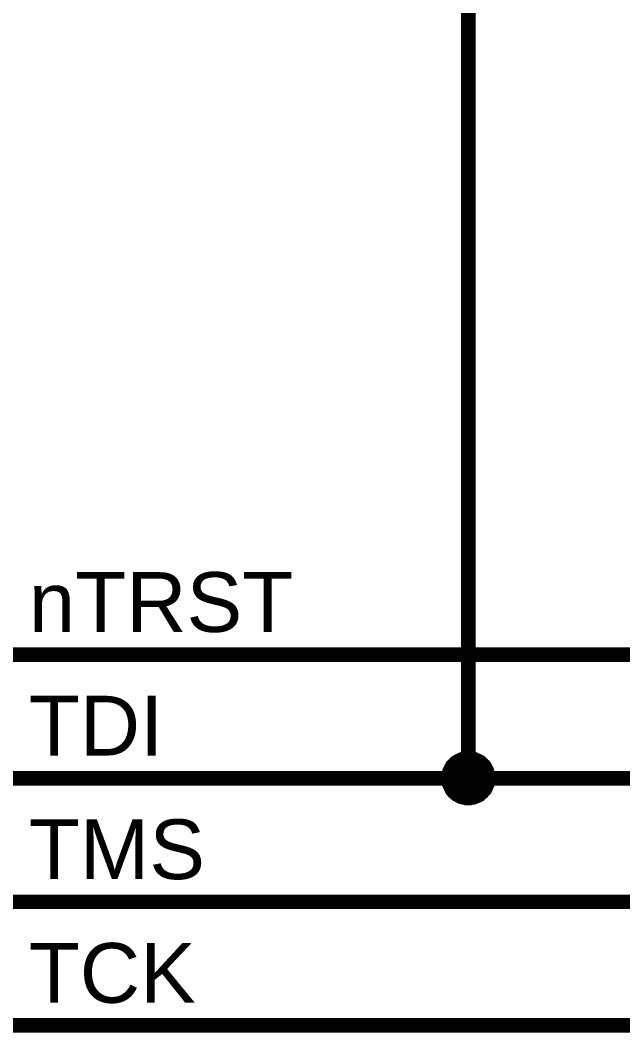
# Model space of a CAD drawing. Header units: millimetres. Extents: x 0 to 594, y 0 to 420.
# Drawn here: x 260.19 to 272.56, y 120.84 to 141.65 of the extents above; entities that cross this region are included whole.
import ezdxf

# ---------------------------------------------------------------- set-up
doc = ezdxf.new("R2010")
doc.units = ezdxf.units.MM
doc.layers.add('Sheet', color=255, linetype='Continuous')
doc.styles.get("Standard").update_dxf_attribs({"font": 'arial.ttf'})

msp = doc.modelspace()

# ---------------------------------------------------------------- linework, layer by layer
at = {"layer": 'Sheet', "color": 0}
for points, const_width in [([(269.389, 142.297), (269.389, 126.072)], 0.3), ([(296.989, 128.612), (258.383, 128.612), (251.387, 128.612)], 0.3), ([(268.881, 126.072), (268.881, 126.104), (268.881, 126.125), (268.892, 126.146), (268.892, 126.178), (268.892, 126.199), (268.902, 126.22), (268.913, 126.252), (268.923, 126.273), (268.934, 126.294), (268.945, 126.315), (268.955, 126.337), (268.966, 126.358), (268.976, 126.379), (268.998, 126.4), (269.008, 126.411), (269.029, 126.432), (269.05, 126.453), (269.061, 126.464), (269.082, 126.485), (269.103, 126.495), (269.125, 126.506), (269.146, 126.516), (269.167, 126.527), (269.188, 126.538), (269.209, 126.548), (269.241, 126.559), (269.262, 126.569), (269.283, 126.569), (269.315, 126.569), (269.336, 126.58), (269.357, 126.58), (269.389, 126.58)], 0.0991), ([(268.881, 126.072), (268.881, 126.104), (268.881, 126.125), (268.892, 126.146), (268.892, 126.178), (268.892, 126.199), (268.902, 126.22), (268.913, 126.252), (268.923, 126.273), (268.934, 126.294), (268.945, 126.315), (268.955, 126.337), (268.966, 126.358), (268.976, 126.379), (268.998, 126.4), (269.008, 126.411), (269.029, 126.432), (269.05, 126.453), (269.061, 126.464), (269.082, 126.485), (269.103, 126.495), (269.125, 126.506), (269.146, 126.516), (269.167, 126.527), (269.188, 126.538), (269.209, 126.548), (269.241, 126.559), (269.262, 126.569), (269.283, 126.569), (269.315, 126.569), (269.336, 126.58), (269.357, 126.58), (269.389, 126.58)], 0.0991), ([(268.881, 126.072), (268.881, 126.104), (268.881, 126.125), (268.892, 126.146), (268.892, 126.178), (268.892, 126.199), (268.902, 126.22), (268.913, 126.252), (268.923, 126.273), (268.934, 126.294), (268.945, 126.315), (268.955, 126.337), (268.966, 126.358), (268.976, 126.379), (268.998, 126.4), (269.008, 126.411), (269.029, 126.432), (269.05, 126.453), (269.061, 126.464), (269.082, 126.485), (269.103, 126.495), (269.125, 126.506), (269.146, 126.516), (269.167, 126.527), (269.188, 126.538), (269.209, 126.548), (269.241, 126.559), (269.262, 126.569), (269.283, 126.569), (269.315, 126.569), (269.336, 126.58), (269.357, 126.58), (269.389, 126.58)], 0.0991), ([(268.881, 126.072), (268.881, 126.104), (268.881, 126.125), (268.892, 126.146), (268.892, 126.178), (268.892, 126.199), (268.902, 126.22), (268.913, 126.252), (268.923, 126.273), (268.934, 126.294), (268.945, 126.315), (268.955, 126.337), (268.966, 126.358), (268.976, 126.379), (268.998, 126.4), (269.008, 126.411), (269.029, 126.432), (269.05, 126.453), (269.061, 126.464), (269.082, 126.485), (269.103, 126.495), (269.125, 126.506), (269.146, 126.516), (269.167, 126.527), (269.188, 126.538), (269.209, 126.548), (269.241, 126.559), (269.262, 126.569), (269.283, 126.569), (269.315, 126.569), (269.336, 126.58), (269.357, 126.58), (269.389, 126.58)], 0.0991), ([(268.881, 126.072), (268.881, 126.104), (268.881, 126.125), (268.892, 126.146), (268.892, 126.178), (268.892, 126.199), (268.902, 126.22), (268.913, 126.252), (268.923, 126.273), (268.934, 126.294), (268.945, 126.315), (268.955, 126.337), (268.966, 126.358), (268.976, 126.379), (268.998, 126.4), (269.008, 126.411), (269.029, 126.432), (269.05, 126.453), (269.061, 126.464), (269.082, 126.485), (269.103, 126.495), (269.125, 126.506), (269.146, 126.516), (269.167, 126.527), (269.188, 126.538), (269.209, 126.548), (269.241, 126.559), (269.262, 126.569), (269.283, 126.569), (269.315, 126.569), (269.336, 126.58), (269.357, 126.58), (269.389, 126.58)], 0.0991), ([(268.881, 126.072), (268.881, 126.104), (268.881, 126.125), (268.892, 126.146), (268.892, 126.178), (268.892, 126.199), (268.902, 126.22), (268.913, 126.252), (268.923, 126.273), (268.934, 126.294), (268.945, 126.315), (268.955, 126.337), (268.966, 126.358), (268.976, 126.379), (268.998, 126.4), (269.008, 126.411), (269.029, 126.432), (269.05, 126.453), (269.061, 126.464), (269.082, 126.485), (269.103, 126.495), (269.125, 126.506), (269.146, 126.516), (269.167, 126.527), (269.188, 126.538), (269.209, 126.548), (269.241, 126.559), (269.262, 126.569), (269.283, 126.569), (269.315, 126.569), (269.336, 126.58), (269.357, 126.58), (269.389, 126.58)], 0.0991), ([(268.881, 126.072), (268.881, 126.104), (268.881, 126.125), (268.892, 126.146), (268.892, 126.178), (268.892, 126.199), (268.902, 126.22), (268.913, 126.252), (268.923, 126.273), (268.934, 126.294), (268.945, 126.315), (268.955, 126.337), (268.966, 126.358), (268.976, 126.379), (268.998, 126.4), (269.008, 126.411), (269.029, 126.432), (269.05, 126.453), (269.061, 126.464), (269.082, 126.485), (269.103, 126.495), (269.125, 126.506), (269.146, 126.516), (269.167, 126.527), (269.188, 126.538), (269.209, 126.548), (269.241, 126.559), (269.262, 126.569), (269.283, 126.569), (269.315, 126.569), (269.336, 126.58), (269.357, 126.58), (269.389, 126.58)], 0.0991), ([(268.881, 126.072), (268.881, 126.104), (268.881, 126.125), (268.892, 126.146), (268.892, 126.178), (268.892, 126.199), (268.902, 126.22), (268.913, 126.252), (268.923, 126.273), (268.934, 126.294), (268.945, 126.315), (268.955, 126.337), (268.966, 126.358), (268.976, 126.379), (268.998, 126.4), (269.008, 126.411), (269.029, 126.432), (269.05, 126.453), (269.061, 126.464), (269.082, 126.485), (269.103, 126.495), (269.125, 126.506), (269.146, 126.516), (269.167, 126.527), (269.188, 126.538), (269.209, 126.548), (269.241, 126.559), (269.262, 126.569), (269.283, 126.569), (269.315, 126.569), (269.336, 126.58), (269.357, 126.58), (269.389, 126.58)], 0.0991), ([(269.389, 126.58), (269.389, 126.58)], 0.0991), ([(269.389, 126.58), (269.41, 126.58), (269.442, 126.58), (269.463, 126.569), (269.495, 126.569), (269.516, 126.569), (269.537, 126.559), (269.558, 126.548), (269.58, 126.538), (269.611, 126.527), (269.632, 126.516), (269.654, 126.506), (269.675, 126.495), (269.696, 126.485), (269.707, 126.464), (269.728, 126.453), (269.749, 126.432), (269.759, 126.411), (269.781, 126.4), (269.791, 126.379), (269.812, 126.358), (269.823, 126.337), (269.834, 126.315), (269.844, 126.294), (269.855, 126.273), (269.865, 126.252), (269.876, 126.22), (269.876, 126.199), (269.886, 126.178), (269.886, 126.146), (269.897, 126.125), (269.897, 126.104), (269.897, 126.072)], 0.0991), ([(269.389, 126.58), (269.389, 126.58)], 0.0991), ([(269.389, 126.58), (269.41, 126.58), (269.442, 126.58), (269.463, 126.569), (269.495, 126.569), (269.516, 126.569), (269.537, 126.559), (269.558, 126.548), (269.58, 126.538), (269.611, 126.527), (269.632, 126.516), (269.654, 126.506), (269.675, 126.495), (269.696, 126.485), (269.707, 126.464), (269.728, 126.453), (269.749, 126.432), (269.759, 126.411), (269.781, 126.4), (269.791, 126.379), (269.812, 126.358), (269.823, 126.337), (269.834, 126.315), (269.844, 126.294), (269.855, 126.273), (269.865, 126.252), (269.876, 126.22), (269.876, 126.199), (269.886, 126.178), (269.886, 126.146), (269.897, 126.125), (269.897, 126.104), (269.897, 126.072)], 0.0991), ([(269.389, 126.58), (269.389, 126.58)], 0.0991), ([(269.389, 126.58), (269.41, 126.58), (269.442, 126.58), (269.463, 126.569), (269.495, 126.569), (269.516, 126.569), (269.537, 126.559), (269.558, 126.548), (269.58, 126.538), (269.611, 126.527), (269.632, 126.516), (269.654, 126.506), (269.675, 126.495), (269.696, 126.485), (269.707, 126.464), (269.728, 126.453), (269.749, 126.432), (269.759, 126.411), (269.781, 126.4), (269.791, 126.379), (269.812, 126.358), (269.823, 126.337), (269.834, 126.315), (269.844, 126.294), (269.855, 126.273), (269.865, 126.252), (269.876, 126.22), (269.876, 126.199), (269.886, 126.178), (269.886, 126.146), (269.897, 126.125), (269.897, 126.104), (269.897, 126.072)], 0.0991), ([(269.389, 126.58), (269.389, 126.58)], 0.0991), ([(269.389, 126.58), (269.41, 126.58), (269.442, 126.58), (269.463, 126.569), (269.495, 126.569), (269.516, 126.569), (269.537, 126.559), (269.558, 126.548), (269.58, 126.538), (269.611, 126.527), (269.632, 126.516), (269.654, 126.506), (269.675, 126.495), (269.696, 126.485), (269.707, 126.464), (269.728, 126.453), (269.749, 126.432), (269.759, 126.411), (269.781, 126.4), (269.791, 126.379), (269.812, 126.358), (269.823, 126.337), (269.834, 126.315), (269.844, 126.294), (269.855, 126.273), (269.865, 126.252), (269.876, 126.22), (269.876, 126.199), (269.886, 126.178), (269.886, 126.146), (269.897, 126.125), (269.897, 126.104), (269.897, 126.072)], 0.0991), ([(269.389, 126.58), (269.389, 126.58)], 0.0991), ([(269.389, 126.58), (269.41, 126.58), (269.442, 126.58), (269.463, 126.569), (269.495, 126.569), (269.516, 126.569), (269.537, 126.559), (269.558, 126.548), (269.58, 126.538), (269.611, 126.527), (269.632, 126.516), (269.654, 126.506), (269.675, 126.495), (269.696, 126.485), (269.707, 126.464), (269.728, 126.453), (269.749, 126.432), (269.759, 126.411), (269.781, 126.4), (269.791, 126.379), (269.812, 126.358), (269.823, 126.337), (269.834, 126.315), (269.844, 126.294), (269.855, 126.273), (269.865, 126.252), (269.876, 126.22), (269.876, 126.199), (269.886, 126.178), (269.886, 126.146), (269.897, 126.125), (269.897, 126.104), (269.897, 126.072)], 0.0991), ([(269.389, 126.58), (269.389, 126.58)], 0.0991), ([(269.389, 126.58), (269.41, 126.58), (269.442, 126.58), (269.463, 126.569), (269.495, 126.569), (269.516, 126.569), (269.537, 126.559), (269.558, 126.548), (269.58, 126.538), (269.611, 126.527), (269.632, 126.516), (269.654, 126.506), (269.675, 126.495), (269.696, 126.485), (269.707, 126.464), (269.728, 126.453), (269.749, 126.432), (269.759, 126.411), (269.781, 126.4), (269.791, 126.379), (269.812, 126.358), (269.823, 126.337), (269.834, 126.315), (269.844, 126.294), (269.855, 126.273), (269.865, 126.252), (269.876, 126.22), (269.876, 126.199), (269.886, 126.178), (269.886, 126.146), (269.897, 126.125), (269.897, 126.104), (269.897, 126.072)], 0.0991), ([(269.389, 126.58), (269.389, 126.58)], 0.0991), ([(269.389, 126.58), (269.41, 126.58), (269.442, 126.58), (269.463, 126.569), (269.495, 126.569), (269.516, 126.569), (269.537, 126.559), (269.558, 126.548), (269.58, 126.538), (269.611, 126.527), (269.632, 126.516), (269.654, 126.506), (269.675, 126.495), (269.696, 126.485), (269.707, 126.464), (269.728, 126.453), (269.749, 126.432), (269.759, 126.411), (269.781, 126.4), (269.791, 126.379), (269.812, 126.358), (269.823, 126.337), (269.834, 126.315), (269.844, 126.294), (269.855, 126.273), (269.865, 126.252), (269.876, 126.22), (269.876, 126.199), (269.886, 126.178), (269.886, 126.146), (269.897, 126.125), (269.897, 126.104), (269.897, 126.072)], 0.0991), ([(269.389, 126.58), (269.389, 126.58)], 0.0991), ([(269.389, 126.58), (269.41, 126.58), (269.442, 126.58), (269.463, 126.569), (269.495, 126.569), (269.516, 126.569), (269.537, 126.559), (269.558, 126.548), (269.58, 126.538), (269.611, 126.527), (269.632, 126.516), (269.654, 126.506), (269.675, 126.495), (269.696, 126.485), (269.707, 126.464), (269.728, 126.453), (269.749, 126.432), (269.759, 126.411), (269.781, 126.4), (269.791, 126.379), (269.812, 126.358), (269.823, 126.337), (269.834, 126.315), (269.844, 126.294), (269.855, 126.273), (269.865, 126.252), (269.876, 126.22), (269.876, 126.199), (269.886, 126.178), (269.886, 126.146), (269.897, 126.125), (269.897, 126.104), (269.897, 126.072)], 0.0991), ([(296.989, 126.072), (269.389, 126.072), (251.387, 126.072)], 0.3), ([(269.389, 125.564), (269.357, 125.564), (269.336, 125.564), (269.315, 125.575), (269.283, 125.575), (269.262, 125.585), (269.241, 125.585), (269.209, 125.596), (269.188, 125.606), (269.167, 125.617), (269.146, 125.627), (269.125, 125.638), (269.103, 125.649), (269.082, 125.67), (269.061, 125.68), (269.05, 125.702), (269.029, 125.712), (269.008, 125.733), (268.998, 125.754), (268.976, 125.765), (268.966, 125.786), (268.955, 125.807), (268.945, 125.829), (268.934, 125.85), (268.923, 125.881), (268.913, 125.903), (268.902, 125.924), (268.892, 125.945), (268.892, 125.966), (268.892, 125.998), (268.881, 126.019), (268.881, 126.051), (268.881, 126.072)], 0.0991), ([(268.881, 126.072), (268.881, 126.072)], 0.0991), ([(269.389, 125.564), (269.357, 125.564), (269.336, 125.564), (269.315, 125.575), (269.283, 125.575), (269.262, 125.585), (269.241, 125.585), (269.209, 125.596), (269.188, 125.606), (269.167, 125.617), (269.146, 125.627), (269.125, 125.638), (269.103, 125.649), (269.082, 125.67), (269.061, 125.68), (269.05, 125.702), (269.029, 125.712), (269.008, 125.733), (268.998, 125.754), (268.976, 125.765), (268.966, 125.786), (268.955, 125.807), (268.945, 125.829), (268.934, 125.85), (268.923, 125.881), (268.913, 125.903), (268.902, 125.924), (268.892, 125.945), (268.892, 125.966), (268.892, 125.998), (268.881, 126.019), (268.881, 126.051), (268.881, 126.072)], 0.0991), ([(268.881, 126.072), (268.881, 126.072)], 0.0991), ([(269.389, 125.564), (269.357, 125.564), (269.336, 125.564), (269.315, 125.575), (269.283, 125.575), (269.262, 125.585), (269.241, 125.585), (269.209, 125.596), (269.188, 125.606), (269.167, 125.617), (269.146, 125.627), (269.125, 125.638), (269.103, 125.649), (269.082, 125.67), (269.061, 125.68), (269.05, 125.702), (269.029, 125.712), (269.008, 125.733), (268.998, 125.754), (268.976, 125.765), (268.966, 125.786), (268.955, 125.807), (268.945, 125.829), (268.934, 125.85), (268.923, 125.881), (268.913, 125.903), (268.902, 125.924), (268.892, 125.945), (268.892, 125.966), (268.892, 125.998), (268.881, 126.019), (268.881, 126.051), (268.881, 126.072)], 0.0991), ([(268.881, 126.072), (268.881, 126.072)], 0.0991), ([(269.389, 125.564), (269.357, 125.564), (269.336, 125.564), (269.315, 125.575), (269.283, 125.575), (269.262, 125.585), (269.241, 125.585), (269.209, 125.596), (269.188, 125.606), (269.167, 125.617), (269.146, 125.627), (269.125, 125.638), (269.103, 125.649), (269.082, 125.67), (269.061, 125.68), (269.05, 125.702), (269.029, 125.712), (269.008, 125.733), (268.998, 125.754), (268.976, 125.765), (268.966, 125.786), (268.955, 125.807), (268.945, 125.829), (268.934, 125.85), (268.923, 125.881), (268.913, 125.903), (268.902, 125.924), (268.892, 125.945), (268.892, 125.966), (268.892, 125.998), (268.881, 126.019), (268.881, 126.051), (268.881, 126.072)], 0.0991), ([(268.881, 126.072), (268.881, 126.072)], 0.0991), ([(269.389, 125.564), (269.357, 125.564), (269.336, 125.564), (269.315, 125.575), (269.283, 125.575), (269.262, 125.585), (269.241, 125.585), (269.209, 125.596), (269.188, 125.606), (269.167, 125.617), (269.146, 125.627), (269.125, 125.638), (269.103, 125.649), (269.082, 125.67), (269.061, 125.68), (269.05, 125.702), (269.029, 125.712), (269.008, 125.733), (268.998, 125.754), (268.976, 125.765), (268.966, 125.786), (268.955, 125.807), (268.945, 125.829), (268.934, 125.85), (268.923, 125.881), (268.913, 125.903), (268.902, 125.924), (268.892, 125.945), (268.892, 125.966), (268.892, 125.998), (268.881, 126.019), (268.881, 126.051), (268.881, 126.072)], 0.0991), ([(268.881, 126.072), (268.881, 126.072)], 0.0991), ([(269.389, 125.564), (269.357, 125.564), (269.336, 125.564), (269.315, 125.575), (269.283, 125.575), (269.262, 125.585), (269.241, 125.585), (269.209, 125.596), (269.188, 125.606), (269.167, 125.617), (269.146, 125.627), (269.125, 125.638), (269.103, 125.649), (269.082, 125.67), (269.061, 125.68), (269.05, 125.702), (269.029, 125.712), (269.008, 125.733), (268.998, 125.754), (268.976, 125.765), (268.966, 125.786), (268.955, 125.807), (268.945, 125.829), (268.934, 125.85), (268.923, 125.881), (268.913, 125.903), (268.902, 125.924), (268.892, 125.945), (268.892, 125.966), (268.892, 125.998), (268.881, 126.019), (268.881, 126.051), (268.881, 126.072)], 0.0991), ([(268.881, 126.072), (268.881, 126.072)], 0.0991), ([(269.389, 125.564), (269.357, 125.564), (269.336, 125.564), (269.315, 125.575), (269.283, 125.575), (269.262, 125.585), (269.241, 125.585), (269.209, 125.596), (269.188, 125.606), (269.167, 125.617), (269.146, 125.627), (269.125, 125.638), (269.103, 125.649), (269.082, 125.67), (269.061, 125.68), (269.05, 125.702), (269.029, 125.712), (269.008, 125.733), (268.998, 125.754), (268.976, 125.765), (268.966, 125.786), (268.955, 125.807), (268.945, 125.829), (268.934, 125.85), (268.923, 125.881), (268.913, 125.903), (268.902, 125.924), (268.892, 125.945), (268.892, 125.966), (268.892, 125.998), (268.881, 126.019), (268.881, 126.051), (268.881, 126.072)], 0.0991), ([(268.881, 126.072), (268.881, 126.072)], 0.0991), ([(269.389, 125.564), (269.357, 125.564), (269.336, 125.564), (269.315, 125.575), (269.283, 125.575), (269.262, 125.585), (269.241, 125.585), (269.209, 125.596), (269.188, 125.606), (269.167, 125.617), (269.146, 125.627), (269.125, 125.638), (269.103, 125.649), (269.082, 125.67), (269.061, 125.68), (269.05, 125.702), (269.029, 125.712), (269.008, 125.733), (268.998, 125.754), (268.976, 125.765), (268.966, 125.786), (268.955, 125.807), (268.945, 125.829), (268.934, 125.85), (268.923, 125.881), (268.913, 125.903), (268.902, 125.924), (268.892, 125.945), (268.892, 125.966), (268.892, 125.998), (268.881, 126.019), (268.881, 126.051), (268.881, 126.072)], 0.0991), ([(268.881, 126.072), (268.881, 126.072)], 0.0991), ([(269.897, 126.072), (269.897, 126.051), (269.897, 126.019), (269.886, 125.998), (269.886, 125.966), (269.876, 125.945), (269.876, 125.924), (269.865, 125.903), (269.855, 125.881), (269.844, 125.85), (269.834, 125.829), (269.823, 125.807), (269.812, 125.786), (269.791, 125.765), (269.781, 125.754), (269.759, 125.733), (269.749, 125.712), (269.728, 125.702), (269.707, 125.68), (269.696, 125.67), (269.675, 125.649), (269.654, 125.638), (269.632, 125.627), (269.611, 125.617), (269.58, 125.606), (269.558, 125.596), (269.537, 125.585), (269.516, 125.585), (269.495, 125.575), (269.463, 125.575), (269.442, 125.564), (269.41, 125.564), (269.389, 125.564)], 0.0991), ([(269.897, 126.072), (269.897, 126.051), (269.897, 126.019), (269.886, 125.998), (269.886, 125.966), (269.876, 125.945), (269.876, 125.924), (269.865, 125.903), (269.855, 125.881), (269.844, 125.85), (269.834, 125.829), (269.823, 125.807), (269.812, 125.786), (269.791, 125.765), (269.781, 125.754), (269.759, 125.733), (269.749, 125.712), (269.728, 125.702), (269.707, 125.68), (269.696, 125.67), (269.675, 125.649), (269.654, 125.638), (269.632, 125.627), (269.611, 125.617), (269.58, 125.606), (269.558, 125.596), (269.537, 125.585), (269.516, 125.585), (269.495, 125.575), (269.463, 125.575), (269.442, 125.564), (269.41, 125.564), (269.389, 125.564)], 0.0991), ([(269.897, 126.072), (269.897, 126.051), (269.897, 126.019), (269.886, 125.998), (269.886, 125.966), (269.876, 125.945), (269.876, 125.924), (269.865, 125.903), (269.855, 125.881), (269.844, 125.85), (269.834, 125.829), (269.823, 125.807), (269.812, 125.786), (269.791, 125.765), (269.781, 125.754), (269.759, 125.733), (269.749, 125.712), (269.728, 125.702), (269.707, 125.68), (269.696, 125.67), (269.675, 125.649), (269.654, 125.638), (269.632, 125.627), (269.611, 125.617), (269.58, 125.606), (269.558, 125.596), (269.537, 125.585), (269.516, 125.585), (269.495, 125.575), (269.463, 125.575), (269.442, 125.564), (269.41, 125.564), (269.389, 125.564)], 0.0991), ([(269.897, 126.072), (269.897, 126.051), (269.897, 126.019), (269.886, 125.998), (269.886, 125.966), (269.876, 125.945), (269.876, 125.924), (269.865, 125.903), (269.855, 125.881), (269.844, 125.85), (269.834, 125.829), (269.823, 125.807), (269.812, 125.786), (269.791, 125.765), (269.781, 125.754), (269.759, 125.733), (269.749, 125.712), (269.728, 125.702), (269.707, 125.68), (269.696, 125.67), (269.675, 125.649), (269.654, 125.638), (269.632, 125.627), (269.611, 125.617), (269.58, 125.606), (269.558, 125.596), (269.537, 125.585), (269.516, 125.585), (269.495, 125.575), (269.463, 125.575), (269.442, 125.564), (269.41, 125.564), (269.389, 125.564)], 0.0991), ([(269.897, 126.072), (269.897, 126.051), (269.897, 126.019), (269.886, 125.998), (269.886, 125.966), (269.876, 125.945), (269.876, 125.924), (269.865, 125.903), (269.855, 125.881), (269.844, 125.85), (269.834, 125.829), (269.823, 125.807), (269.812, 125.786), (269.791, 125.765), (269.781, 125.754), (269.759, 125.733), (269.749, 125.712), (269.728, 125.702), (269.707, 125.68), (269.696, 125.67), (269.675, 125.649), (269.654, 125.638), (269.632, 125.627), (269.611, 125.617), (269.58, 125.606), (269.558, 125.596), (269.537, 125.585), (269.516, 125.585), (269.495, 125.575), (269.463, 125.575), (269.442, 125.564), (269.41, 125.564), (269.389, 125.564)], 0.0991), ([(269.897, 126.072), (269.897, 126.051), (269.897, 126.019), (269.886, 125.998), (269.886, 125.966), (269.876, 125.945), (269.876, 125.924), (269.865, 125.903), (269.855, 125.881), (269.844, 125.85), (269.834, 125.829), (269.823, 125.807), (269.812, 125.786), (269.791, 125.765), (269.781, 125.754), (269.759, 125.733), (269.749, 125.712), (269.728, 125.702), (269.707, 125.68), (269.696, 125.67), (269.675, 125.649), (269.654, 125.638), (269.632, 125.627), (269.611, 125.617), (269.58, 125.606), (269.558, 125.596), (269.537, 125.585), (269.516, 125.585), (269.495, 125.575), (269.463, 125.575), (269.442, 125.564), (269.41, 125.564), (269.389, 125.564)], 0.0991), ([(269.897, 126.072), (269.897, 126.051), (269.897, 126.019), (269.886, 125.998), (269.886, 125.966), (269.876, 125.945), (269.876, 125.924), (269.865, 125.903), (269.855, 125.881), (269.844, 125.85), (269.834, 125.829), (269.823, 125.807), (269.812, 125.786), (269.791, 125.765), (269.781, 125.754), (269.759, 125.733), (269.749, 125.712), (269.728, 125.702), (269.707, 125.68), (269.696, 125.67), (269.675, 125.649), (269.654, 125.638), (269.632, 125.627), (269.611, 125.617), (269.58, 125.606), (269.558, 125.596), (269.537, 125.585), (269.516, 125.585), (269.495, 125.575), (269.463, 125.575), (269.442, 125.564), (269.41, 125.564), (269.389, 125.564)], 0.0991), ([(269.897, 126.072), (269.897, 126.051), (269.897, 126.019), (269.886, 125.998), (269.886, 125.966), (269.876, 125.945), (269.876, 125.924), (269.865, 125.903), (269.855, 125.881), (269.844, 125.85), (269.834, 125.829), (269.823, 125.807), (269.812, 125.786), (269.791, 125.765), (269.781, 125.754), (269.759, 125.733), (269.749, 125.712), (269.728, 125.702), (269.707, 125.68), (269.696, 125.67), (269.675, 125.649), (269.654, 125.638), (269.632, 125.627), (269.611, 125.617), (269.58, 125.606), (269.558, 125.596), (269.537, 125.585), (269.516, 125.585), (269.495, 125.575), (269.463, 125.575), (269.442, 125.564), (269.41, 125.564), (269.389, 125.564)], 0.0991), ([(269.897, 126.072), (269.897, 126.072), (269.897, 126.072), (269.897, 126.072), (269.897, 126.072), (269.897, 126.072), (269.897, 126.072), (269.897, 126.072), (269.897, 126.072), (269.897, 126.072), (269.897, 126.072), (269.897, 126.072), (269.897, 126.072), (269.897, 126.072), (269.897, 126.072), (269.897, 126.072), (269.897, 126.072), (269.897, 126.072), (269.897, 126.072), (269.897, 126.072), (269.897, 126.072), (269.897, 126.072), (269.897, 126.072), (269.897, 126.072), (269.897, 126.072), (269.897, 126.072), (269.897, 126.072), (269.897, 126.072), (269.897, 126.072), (269.897, 126.072), (269.897, 126.072), (269.897, 126.072), (269.897, 126.072)], 0.0991), ([(269.897, 126.072), (269.897, 126.072)], 0.0991), ([(269.897, 126.072), (269.897, 126.072), (269.897, 126.072), (269.897, 126.072), (269.897, 126.072), (269.897, 126.072), (269.897, 126.072), (269.897, 126.072), (269.897, 126.072), (269.897, 126.072), (269.897, 126.072), (269.897, 126.072), (269.897, 126.072), (269.897, 126.072), (269.897, 126.072), (269.897, 126.072), (269.897, 126.072), (269.897, 126.072), (269.897, 126.072), (269.897, 126.072), (269.897, 126.072), (269.897, 126.072), (269.897, 126.072), (269.897, 126.072), (269.897, 126.072), (269.897, 126.072), (269.897, 126.072), (269.897, 126.072), (269.897, 126.072), (269.897, 126.072), (269.897, 126.072), (269.897, 126.072), (269.897, 126.072)], 0.0991), ([(269.897, 126.072), (269.897, 126.072)], 0.0991), ([(269.897, 126.072), (269.897, 126.072), (269.897, 126.072), (269.897, 126.072), (269.897, 126.072), (269.897, 126.072), (269.897, 126.072), (269.897, 126.072), (269.897, 126.072), (269.897, 126.072), (269.897, 126.072), (269.897, 126.072), (269.897, 126.072), (269.897, 126.072), (269.897, 126.072), (269.897, 126.072), (269.897, 126.072), (269.897, 126.072), (269.897, 126.072), (269.897, 126.072), (269.897, 126.072), (269.897, 126.072), (269.897, 126.072), (269.897, 126.072), (269.897, 126.072), (269.897, 126.072), (269.897, 126.072), (269.897, 126.072), (269.897, 126.072), (269.897, 126.072), (269.897, 126.072), (269.897, 126.072), (269.897, 126.072)], 0.0991), ([(269.897, 126.072), (269.897, 126.072)], 0.0991), ([(269.897, 126.072), (269.897, 126.072), (269.897, 126.072), (269.897, 126.072), (269.897, 126.072), (269.897, 126.072), (269.897, 126.072), (269.897, 126.072), (269.897, 126.072), (269.897, 126.072), (269.897, 126.072), (269.897, 126.072), (269.897, 126.072), (269.897, 126.072), (269.897, 126.072), (269.897, 126.072), (269.897, 126.072), (269.897, 126.072), (269.897, 126.072), (269.897, 126.072), (269.897, 126.072), (269.897, 126.072), (269.897, 126.072), (269.897, 126.072), (269.897, 126.072), (269.897, 126.072), (269.897, 126.072), (269.897, 126.072), (269.897, 126.072), (269.897, 126.072), (269.897, 126.072), (269.897, 126.072), (269.897, 126.072)], 0.0991), ([(269.897, 126.072), (269.897, 126.072)], 0.0991), ([(269.897, 126.072), (269.897, 126.072), (269.897, 126.072), (269.897, 126.072), (269.897, 126.072), (269.897, 126.072), (269.897, 126.072), (269.897, 126.072), (269.897, 126.072), (269.897, 126.072), (269.897, 126.072), (269.897, 126.072), (269.897, 126.072), (269.897, 126.072), (269.897, 126.072), (269.897, 126.072), (269.897, 126.072), (269.897, 126.072), (269.897, 126.072), (269.897, 126.072), (269.897, 126.072), (269.897, 126.072), (269.897, 126.072), (269.897, 126.072), (269.897, 126.072), (269.897, 126.072), (269.897, 126.072), (269.897, 126.072), (269.897, 126.072), (269.897, 126.072), (269.897, 126.072), (269.897, 126.072), (269.897, 126.072)], 0.0991), ([(269.897, 126.072), (269.897, 126.072)], 0.0991), ([(269.897, 126.072), (269.897, 126.072), (269.897, 126.072), (269.897, 126.072), (269.897, 126.072), (269.897, 126.072), (269.897, 126.072), (269.897, 126.072), (269.897, 126.072), (269.897, 126.072), (269.897, 126.072), (269.897, 126.072), (269.897, 126.072), (269.897, 126.072), (269.897, 126.072), (269.897, 126.072), (269.897, 126.072), (269.897, 126.072), (269.897, 126.072), (269.897, 126.072), (269.897, 126.072), (269.897, 126.072), (269.897, 126.072), (269.897, 126.072), (269.897, 126.072), (269.897, 126.072), (269.897, 126.072), (269.897, 126.072), (269.897, 126.072), (269.897, 126.072), (269.897, 126.072), (269.897, 126.072), (269.897, 126.072)], 0.0991), ([(269.897, 126.072), (269.897, 126.072)], 0.0991), ([(269.897, 126.072), (269.897, 126.072), (269.897, 126.072), (269.897, 126.072), (269.897, 126.072), (269.897, 126.072), (269.897, 126.072), (269.897, 126.072), (269.897, 126.072), (269.897, 126.072), (269.897, 126.072), (269.897, 126.072), (269.897, 126.072), (269.897, 126.072), (269.897, 126.072), (269.897, 126.072), (269.897, 126.072), (269.897, 126.072), (269.897, 126.072), (269.897, 126.072), (269.897, 126.072), (269.897, 126.072), (269.897, 126.072), (269.897, 126.072), (269.897, 126.072), (269.897, 126.072), (269.897, 126.072), (269.897, 126.072), (269.897, 126.072), (269.897, 126.072), (269.897, 126.072), (269.897, 126.072), (269.897, 126.072)], 0.0991), ([(269.897, 126.072), (269.897, 126.072)], 0.0991), ([(269.897, 126.072), (269.897, 126.072), (269.897, 126.072), (269.897, 126.072), (269.897, 126.072), (269.897, 126.072), (269.897, 126.072), (269.897, 126.072), (269.897, 126.072), (269.897, 126.072), (269.897, 126.072), (269.897, 126.072), (269.897, 126.072), (269.897, 126.072), (269.897, 126.072), (269.897, 126.072), (269.897, 126.072), (269.897, 126.072), (269.897, 126.072), (269.897, 126.072), (269.897, 126.072), (269.897, 126.072), (269.897, 126.072), (269.897, 126.072), (269.897, 126.072), (269.897, 126.072), (269.897, 126.072), (269.897, 126.072), (269.897, 126.072), (269.897, 126.072), (269.897, 126.072), (269.897, 126.072), (269.897, 126.072)], 0.0991), ([(269.897, 126.072), (269.897, 126.072)], 0.0991), ([(296.989, 123.532), (280.385, 123.532), (251.387, 123.532)], 0.3), ([(291.38, 120.992), (251.387, 120.992)], 0.3)]:
    msp.add_lwpolyline(points, dxfattribs=dict(at, const_width=const_width))
at = {"layer": 'Sheet', "color": 0, "const_width": 0.508}
msp.add_lwpolyline([(269.126, 126.08, 1), (269.634, 126.08, 1)], format="xyb", close=True, dxfattribs=at)

# ---------------------------------------------------------------- texts
at = {"layer": 'Sheet', "color": 0}
for s, p in [('nTRST', (260.362, 129.078)), ('TDI', (260.362, 126.538)), ('TMS', (260.362, 123.998)), ('TCK', (260.362, 121.458))]:
    msp.add_text(s, height=1.2277, dxfattribs=at).set_placement(p)

doc.saveas('drawing.dxf')
